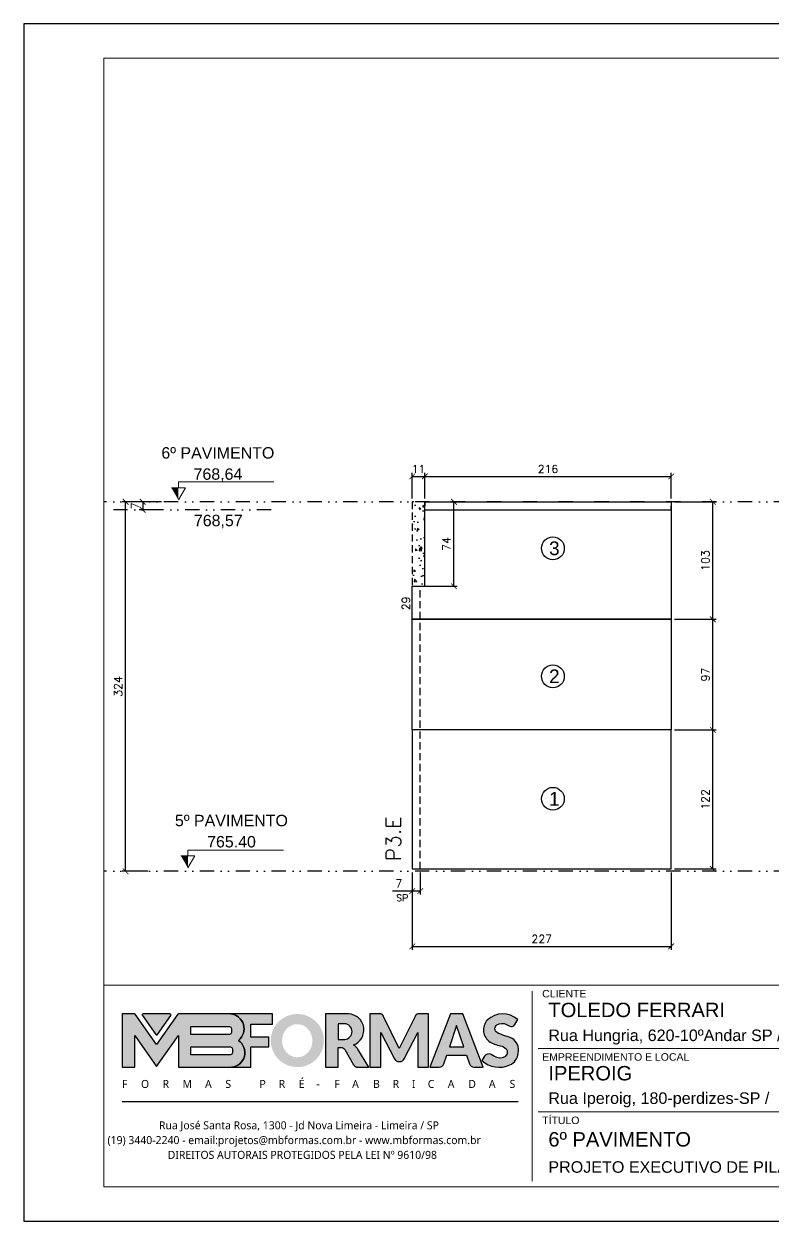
# Model space of a CAD drawing. Extents: x -23436 to 4767, y -4131 to 9755.
# Drawn here: x -19091 to -18435, y 5232 to 6282 of the extents above; entities that cross this region are included whole.
import ezdxf
from ezdxf.enums import TextEntityAlignment as Align

# ---------------------------------------------------------------- set-up
doc = ezdxf.new("R2010")
doc.units = 0
doc.header["$PDMODE"] = 2
doc.header["$PDSIZE"] = 10
doc.linetypes.add('DIVIDE2', pattern=[0.625, 0.25, -0.125, 0, -0.125, 0, -0.125])
doc.linetypes.add('HIDDEN', pattern=[9.525, 6.35, -3.175])
doc.layers.get('0').update_dxf_attribs({"lineweight": 13})
doc.layers.get('Defpoints').update_dxf_attribs({"lineweight": 13})
for name, color, linetype, lineweight in [('A-GENM', 7, 'Continuous', 18), ('FOLHA MB', 7, 'Continuous', 13), ('Sarr 2.2x7', 40, 'Continuous', 9), ('Texto Seção', 7, 'Continuous', 15)]:
    doc.layers.add(name, color=color, linetype=linetype, lineweight=lineweight)
for name, color, linetype in [('Concreto', 250, 'HIDDEN'), ('Cota', 4, 'Continuous'), ('COTA_MAD', 7, 'Continuous'), ('MB Logo', 254, 'Continuous'), ('Nível', 160, 'Continuous'), ('Painéis', 30, 'Continuous'), ('Romaneio', 10, 'Continuous'), ('Sarr 7x7', 104, 'Continuous'), ('Sarrafo de Pressão', 42, 'HIDDEN'), ('Texto Nível', 251, 'Continuous')]:
    doc.layers.add(name, color=color, linetype=linetype)
doc.layers.add('Laje_Perimetro', color=7, linetype='Continuous', plot=False)
doc.styles.add('ARIAL', font='arial.ttf', dxfattribs={"oblique": 15, "height": 25})
doc.styles.add('MB_C01', font='arial.ttf', dxfattribs={"height": 1.3})
doc.styles.add('MB_C02', font='arial.ttf', dxfattribs={"height": 2})
doc.styles.add('MB_C03', font='arial.ttf', dxfattribs={"height": 2.5})
doc.styles.add('MB_C04', font='arial.ttf', dxfattribs={"height": 6})
doc.styles.add('MtXpl_Lucida_Sans_Un', font='l_10646.ttf')
doc.styles.add('REGUA-120', font='ROMANS.shx', dxfattribs={"height": 15})
doc.styles.add('ROMANS', font='romans.shx')
doc.dimstyles.new('Cota Paínel', dxfattribs={"dimtxt": 7, "dimasz": 5, "dimexe": 3, "dimexo": 3, "dimgap": 3, "dimtad": 1, "dimdec": 1, "dimzin": 12, "dimdsep": 46, "dimtxsty": 'ROMANS', "dimblk": 'ARCHTICK', "dimcen": 0, "dimclrd": 4, "dimclre": 4, "dimclrt": 1, "dimadec": 1, "dimazin": 3, "dimtfac": 1, "dimtdec": 1, "dimtmove": 0, "dimatfit": 3, "dimldrblk": 'OBLIQUE', "dimfxl": 0, "dimtolj": 1, "dimtzin": 12, "dimarcsym": 0})
doc.dimstyles.new('PAINEL', dxfattribs={"dimtxt": 7, "dimasz": 5, "dimexe": 3, "dimexo": 3, "dimgap": 3, "dimtad": 1, "dimdec": 1, "dimzin": 12, "dimdsep": 46, "dimtxsty": 'ROMANS', "dimblk": 'ARCHTICK', "dimcen": 0, "dimclrd": 4, "dimclre": 4, "dimclrt": 1, "dimadec": 1, "dimazin": 3, "dimtfac": 1, "dimtdec": 1, "dimtmove": 0, "dimatfit": 3, "dimldrblk": 'OBLIQUE', "dimfxl": 0, "dimtolj": 1, "dimtzin": 12, "dimarcsym": 0})
doc.dimstyles.new('projeto2', dxfattribs={"dimtxt": 7, "dimasz": 5, "dimexe": 1.25, "dimexo": 2.5, "dimgap": 2, "dimtad": 1, "dimdec": 1, "dimdsep": 46, "dimtxsty": 'ROMANS', "dimblk": 'OBLIQUE', "dimcen": 10, "dimdle": 1, "dimse1": 1, "dimse2": 1, "dimsd1": 1, "dimsd2": 1, "dimclrd": 256, "dimclre": 256, "dimclrt": 1, "dimadec": 0, "dimazin": 0, "dimtfac": 1, "dimtdec": 1, "dimtmove": 0, "dimatfit": 3, "dimldrblk": 'OBLIQUE', "dimfxl": 0, "dimlwd": -1, "dimlwe": -1, "dimarcsym": 0})

# ---------------------------------------------------------------- blocks, each defined once
blk = doc.blocks.new('MB-NOVO')
at = {"layer": 'MB Logo', "linetype": 'Continuous'}
h = blk.add_hatch(color=256, dxfattribs=at)
h.dxf.hatch_style = 1
h.set_gradient(color1=(242, 132, 69), color2=(247, 180, 141), rotation=90, tint=1)
h.paths.add_polyline_path([(-18529.6, 10980.8), (-18475.7, 10980.8, 0.706757), (-18468.7, 11008, 0.681802), (-18476.7, 11034.9), (-18529.4, 11034.9, 0.243712), (-18530.2, 11034.5), (-18551.7, 11003.9), (-18573.3, 11034.5, 0.243712), (-18574.1, 11034.9), (-18586.5, 11034.9), (-18586.5, 10980.8), (-18573.9, 10980.8), (-18573.9, 11012.9), (-18551.7, 10981.5), (-18529.6, 11012.9)])
h.paths.add_polyline_path([(-18516.8, 11014.1), (-18516.8, 11022), (-18477.8, 11022, -0.414214), (-18475.8, 11020), (-18475.8, 11016.1, -0.414214), (-18477.8, 11014.1)], flags=16)
h.paths.add_polyline_path([(-18516.8, 11001.4), (-18476.8, 11001.4, -0.414214), (-18474.8, 10999.4), (-18474.8, 10995.5, -0.414214), (-18476.8, 10993.5), (-18516.8, 10993.5)], flags=16)
at = {"layer": 'MB Logo', "true_color": 0x262626}
h = blk.add_hatch(color=250, dxfattribs=at)
h.dxf.hatch_style = 1
h.paths.add_polyline_path([(-18537.3, 11033.3, 0.60809), (-18538.1, 11034.9), (-18565.3, 11034.9, 0.60809), (-18566.1, 11033.3), (-18552.5, 11014, 0.518202), (-18550.9, 11014)])
h = blk.add_hatch(color=250, dxfattribs=at)
h.dxf.hatch_style = 1
h.paths.add_polyline_path([(-18456.2, 11011.3), (-18456.2, 11024.6), (-18434.2, 11024.6), (-18434.2, 11034.9), (-18476.7, 11034.9, -0.681802), (-18468.7, 11008, -0.706757), (-18475.7, 10980.8), (-18456.2, 10980.8), (-18456.2, 11001.4), (-18437.8, 11001.4), (-18437.8, 11011.3)])
h = blk.add_hatch(color=250, dxfattribs=at)
h.dxf.hatch_style = 1
h.paths.add_polyline_path([(-18435.9, 11007.9, 1), (-18381.9, 11007.9, 1)])
edge = h.paths.add_edge_path(flags=16)
edge.add_ellipse((-18409, 11007.7), major_axis=(0, 16.8), ratio=0.916255, start_angle=0, end_angle=360)
h = blk.add_hatch(color=250, dxfattribs=at)
h.dxf.hatch_style = 1
h.paths.add_polyline_path([(-18357, 11034.9), (-18380.2, 11034.9), (-18380.2, 10980.8), (-18367.6, 10980.8), (-18367.6, 11000.7), (-18363.4, 11000.7, -0.195765), (-18360.9, 10998.9), (-18351.8, 10983.2, 0.261385), (-18347.5, 10980.8), (-18336.4, 10980.8), (-18347.5, 10999, 0.082429), (-18349.6, 11001.5), (-18351.9, 11003.4, 0.81838)])
h.paths.add_polyline_path([(-18360.8, 11009), (-18367.6, 11009), (-18367.6, 11025), (-18360.8, 11025, -0.92578)], flags=16)
h = blk.add_hatch(color=250, dxfattribs=at)
h.dxf.hatch_style = 1
h.paths.add_polyline_path([(-18286.6, 11015.9), (-18286.6, 10980.8), (-18275.8, 10980.8), (-18275.8, 11034.9), (-18286.6, 11034.9, 0.216647), (-18289.4, 11032.4), (-18305.5, 10999.8), (-18321.6, 11032.7, 0.199908), (-18324.3, 11034.9), (-18335.2, 11034.9), (-18335.2, 10980.8), (-18324.3, 10980.8), (-18324.3, 11015.9), (-18310.4, 10989.3, 0.279644), (-18306, 10986.6, 0.340986), (-18300.5, 10989.3)])
h = blk.add_hatch(color=250, dxfattribs=at)
h.dxf.hatch_style = 1
h.paths.add_polyline_path([(-18274.4, 10980.8), (-18265, 10980.8, 0.322517), (-18260.2, 10984.3), (-18257.3, 10993), (-18237.2, 10993), (-18234.3, 10984.3, 0.322517), (-18229.5, 10980.8), (-18220.3, 10980.8), (-18241.2, 11034.9), (-18253.4, 11034.9)])
h.paths.add_polyline_path([(-18254.4, 11001.6), (-18247.3, 11023), (-18240.1, 11001.6)], flags=16)
h = blk.add_hatch(color=250, dxfattribs=at)
h.dxf.hatch_style = 1
h.paths.add_polyline_path([(-18206, 11024, -0.247671), (-18196.9, 11024.3), (-18193.5, 11022.5, 0.40799), (-18188.2, 11024.1), (-18185.4, 11029.1, 0.392837), (-18216.2, 11028.7, 0.467779), (-18213.3, 11006.3, 0.077523), (-18201.2, 11002.1, -0.214206), (-18196.1, 10997.9, -0.284295), (-18198.2, 10991.4, -0.26924), (-18208.8, 10991.6), (-18212.2, 10993.6, 0.407727), (-18219, 10992.1), (-18221.8, 10987.7, 0.296878), (-18193.2, 10983.1, 0.272251), (-18184.9, 10995.3), (-18184.6, 10997.9, 0.348906), (-18193.7, 11011.2), (-18200.4, 11013.5, -0.045018), (-18205.8, 11015.7, -0.618284)])
at = {"layer": 'MB Logo', "linetype": 'Continuous'}
blk.add_line((-18586.5, 10945.9), (-18184.8, 10945.9), dxfattribs=at)
at = {"layer": 'MB Logo', "color": 23, "linetype": 'Continuous', "true_color": 0xf28445}
for points in [[(-18573.3, 11034.5, 0.243712), (-18574.1, 11034.9), (-18586.5, 11034.9), (-18586.5, 10980.8), (-18573.9, 10980.8), (-18573.9, 11012.9), (-18551.7, 10981.5), (-18529.6, 11012.9), (-18529.6, 10980.8), (-18475.7, 10980.8, 0.706757), (-18468.7, 11008, 0.681802), (-18476.7, 11034.9), (-18529.4, 11034.9, 0.243712), (-18530.2, 11034.5), (-18551.7, 11003.9)], [(-18516.8, 11022), (-18477.8, 11022, -0.414214), (-18475.8, 11020), (-18475.8, 11016.1, -0.414214), (-18477.8, 11014.1), (-18516.8, 11014.1)], [(-18516.8, 11001.4), (-18476.8, 11001.4, -0.414214), (-18474.8, 10999.4), (-18474.8, 10995.5, -0.414214), (-18476.8, 10993.5), (-18516.8, 10993.5)]]:
    blk.add_lwpolyline(points, format="xyb", close=True, dxfattribs=at)
at = {"layer": 'MB Logo', "color": 250, "true_color": 0x262626}
for points in [[(-18537.3, 11033.3, 0.60809), (-18538.1, 11034.9), (-18565.3, 11034.9, 0.60809), (-18566.1, 11033.3), (-18552.5, 11014, 0.518202), (-18550.9, 11014)], [(-18437.8, 11011.3), (-18456.2, 11011.3), (-18456.2, 11024.6), (-18434.2, 11024.6), (-18434.2, 11034.9), (-18476.7, 11034.9, -0.681802), (-18468.7, 11008, -0.706757), (-18475.7, 10980.8), (-18456.2, 10980.8), (-18456.2, 11001.4), (-18437.8, 11001.4)], [(-18347.5, 10980.8), (-18336.4, 10980.8), (-18347.5, 10999, 0.082429), (-18349.6, 11001.5), (-18351.9, 11003.4, 0.81838), (-18357, 11034.9), (-18380.2, 11034.9), (-18380.2, 10980.8), (-18367.6, 10980.8), (-18367.6, 11000.7), (-18363.4, 11000.7, -0.209789), (-18360.8, 10998.7), (-18351.8, 10983.2, 0.261385)], [(-18286.6, 11015.9), (-18286.6, 10980.8), (-18275.8, 10980.8), (-18275.8, 11034.9), (-18286.6, 11034.9, 0.216647), (-18289.4, 11032.4), (-18305.5, 10999.8), (-18321.5, 11032.4, 0.216647), (-18324.3, 11034.9), (-18335.2, 11034.9), (-18335.2, 10980.8), (-18324.3, 10980.8), (-18324.3, 11015.9), (-18310.4, 10989.3, 0.279644), (-18306, 10986.6), (-18304.9, 10986.6, 0.279644), (-18300.5, 10989.3)], [(-18265, 10980.8, 0.322517), (-18260.2, 10984.3), (-18257.3, 10993), (-18237.2, 10993), (-18234.3, 10984.3, 0.322517), (-18229.5, 10980.8), (-18220.3, 10980.8), (-18241.2, 11034.9), (-18253.4, 11034.9), (-18274.4, 10980.8)], [(-18206.2, 11015.9, -0.549626), (-18206.4, 11023.8, -0.258723), (-18196.9, 11024.3), (-18193.5, 11022.5, 0.40799), (-18188.2, 11024.1), (-18185.4, 11029.1, 0.392837), (-18216.2, 11028.7, 0.467779), (-18213.3, 11006.3, 0.077523), (-18201.2, 11002.1, -0.203897), (-18196.3, 10998.2), (-18196.1, 10997.8, -0.267611), (-18198, 10991.6), (-18198.5, 10991.3, -0.261145), (-18208.8, 10991.6), (-18212.2, 10993.6, 0.407727), (-18219, 10992.1), (-18221.8, 10987.7, 0.296878), (-18193.2, 10983.1, 0.265963), (-18184.9, 10994.9), (-18184.7, 10997.6, 0.340466), (-18193.1, 11011), (-18200.4, 11013.5, -0.049298)], [(-18367.6, 11009), (-18360.8, 11009, 0.92578), (-18360.8, 11025), (-18367.6, 11025)]]:
    blk.add_lwpolyline(points, format="xyb", close=True, dxfattribs=at)
blk.add_lwpolyline([(-18247.3, 11023), (-18254.4, 11001.6), (-18240.1, 11001.6)], close=True, dxfattribs=at)
at = {"layer": 'MB Logo', "color": 250, "true_color": 0x262626, "style": 'MtXpl_Lucida_Sans_Un'}
for s, height, p in [('F', 8.12, (-18586.8, 10959.8)), ('O', 8.12, (-18567.5, 10959.8)), ('R', 8.12, (-18545.6, 10959.8)), ('M', 8.12, (-18525.4, 10959.8)), ('A', 8.12, (-18502.5, 10959.8)), ('S', 8.12, (-18481.9, 10959.8)), ('P', 8.12, (-18447.3, 10959.8)), ('R', 8.12, (-18427.8, 10959.8)), ('É', 8.12, (-18407.5, 10959.8)), ('-', 8.12, (-18389.6, 10959.8)), ('F', 8.12, (-18371.4, 10959.8)), ('A', 8.12, (-18353.3, 10959.8)), ('B', 8.12, (-18332.1, 10959.8)), ('R', 8.12, (-18312.2, 10959.8)), ('I', 8.12, (-18292.7, 10959.8)), ('C', 8.12, (-18276.6, 10959.8)), ('A', 8.12, (-18256.3, 10959.8)), ('D', 8.12, (-18235.5, 10959.8)), ('A', 8.12, (-18214.6, 10959.8)), ('S', 8.12, (-18193.6, 10959.8)), ('DIREITOS AUTORAIS PROTEGIDOS PELA LEI Nº 9610/98', 8.122, (-18540.4, 10887.8))]:
    blk.add_text(s, height=height, dxfattribs=at).set_placement(p)
at = {"layer": 'MB Logo', "style": 'MtXpl_Lucida_Sans_Un'}
for s, p in [('Rua José Santa Rosa, 1300 - Jd Nova Limeira - Limeira / SP', (-18549.2, 10917.8)), ('(19) 3440-2240 - email:projetos@mbformas.com.br - www.mbformas.com.br', (-18601.5, 10902.8))]:
    blk.add_text(s, height=8.122, dxfattribs=at).set_placement(p)
blk = doc.blocks.new('A$C169d8357')
at = {"layer": 'FOLHA MB', "color": 1}
for p, q in [((1109.8, 356.7), (70, 356.7)), ((445.6, 351.7), (445.6, 185)), ((786.6, 351.7), (786.6, 250.7)), ((943.1, 351.7), (943.1, 185)), ((1109.8, 356.7), (1109.8, 179.9)), ((1455, 356.7), (1109.8, 356.7)), ((1155.3, 185), (1155.3, 351.7)), ((1232.6, 351.7), (1232.6, 185)), ((1455, 331.5), (1109.8, 331.5)), ((938.1, 316.3), (791.6, 316.3)), ((1109.8, 316.3), (948.2, 316.3)), ((1029, 311.3), (1029, 286)), ((1455, 306.2), (1109.8, 306.2)), ((781.5, 301.2), (450.7, 301.2)), ((938.1, 281), (791.6, 281)), ((1109.8, 281), (948.2, 281)), ((1029, 275.9), (1029, 250.7)), ((1455, 281), (1109.8, 281)), ((1455, 255.7), (1109.8, 255.7)), ((938.1, 245.6), (450.7, 245.6)), ((1109.8, 245.6), (948.2, 245.6)), ((1029, 240.6), (1029, 185)), ((1455, 230.4), (1109.8, 230.4)), ((1455, 205.2), (1109.8, 205.2))]:
    blk.add_line(p, q, dxfattribs=at)
for points in [[(0, 1199.9), (0, 149.9), (1485, 149.9), (1485, 1199.9)], [(70, 1169.9), (70, 179.9), (1455, 179.9), (1455, 1169.9)]]:
    blk.add_lwpolyline(points, close=True, dxfattribs=at)
at = {"layer": 'MB Logo', "xscale": 0.8642040370897565, "yscale": 0.8642040370897565, "zscale": 0.8642040370897565}
blk.add_blockref('MB-NOVO', (16148.7, -9204.8), dxfattribs=at)
at = {"layer": 'FOLHA MB', "color": 6}
for s, height, style, p in [('CLIENTE', 6.57, 'MB_C01', (454.3, 346.1)), ('RESPONSÁVEL TÉCNICO', 6.566, 'MB_C01', (791.2, 344.6)), ('FASE DO PROJETO', 6.566, 'MB_C01', (947.8, 344.6)), ('Rua Hungria, 620-10ºAndar SP /  São Paulo', 10.102, 'MB_C02', (459.7, 307.8)), ('PROJETISTA', 6.57, 'MB_C01', (791.2, 306.7)), ('DATA', 6.57, 'MB_C01', (947.8, 306.7)), ('ESCALA', 6.57, 'MB_C01', (1033.7, 306.7)), ('EMPREENDIMENTO E LOCAL', 6.566, 'MB_C01', (454.3, 290.6)), ('DISCIPLINA', 6.57, 'MB_C01', (791.2, 271.4)), ('COR MADEIRA', 6.566, 'MB_C01', (947.8, 271.4)), ('COR TARJA', 6.57, 'MB_C01', (1033.7, 271.4)), ('Rua Iperoig, 180-perdizes-SP /  São Paulo', 10.102, 'MB_C02', (459.7, 252.7)), ('TÍTULO', 6.57, 'MB_C01', (454.3, 235)), ('REVISÃO', 6.57, 'MB_C01', (947.8, 236.5)), ('FOLHA', 6.57, 'MB_C01', (1033.7, 236.5)), ('PROJETO EXECUTIVO DE PILARES', 10.102, 'MB_C02', (459.7, 192.3))]:
    blk.add_text(s, height=height, dxfattribs=dict(at, style=style)).set_placement(p)
at = {"layer": 'FOLHA MB', "color": 5}
for s, height, style, p in [('TOLEDO FERRARI', 12.628, 'MB_C03', (459.7, 328.8)), ('DANIEL RODRIGUES', 10.102, 'MB_C02', (791.6, 322.4)), ('EXECUTIVO', 10.1, 'MB_C02', (948.1, 320.5)), ('THAÍS BANDEIRA', 10.102, 'MB_C02', (791.5, 285.1)), ('31/05/2023', 10.1, 'MB_C02', (948.1, 285.1)), ('1:50', 10.1, 'MB_C02', (1034, 287.1)), ('IPEROIG', 12.63, 'MB_C03', (459.7, 273.3)), ('PADRÃO', 10.1, 'MB_C02', (948.1, 251.8)), ('FORMA DE MADEIRA', 10.102, 'MB_C02', (791.6, 251.7)), ('S/COR', 10.1, 'MB_C02', (1034, 251.8)), ('6º PAVIMENTO', 12.628, 'MB_C03', (459.7, 215.3)), ('00', 10.1, 'MB_C02', (1126.7, 211.8)), ('31/05/23', 10.1, 'MB_C02', (1166.5, 211.6)), ('EMISSÃO INICIAL', 10.102, 'MB_C02', (1243.1, 211.6)), ('00', 12.63, 'MB_C03', (967.6, 205))]:
    blk.add_text(s, height=height, dxfattribs=dict(at, style=style)).set_placement(p)
at = {"layer": 'FOLHA MB', "color": 6, "style": 'MB_C01'}
for s, p in [('REV. Nº', (1132.5, 198.1)), ('DATA', (1189.7, 198.1)), ('DESCRIÇÃO', (1265.5, 198.1))]:
    blk.add_text(s, height=6.57, dxfattribs=at).set_placement(p, align=Align.MIDDLE_CENTER)
at = {"layer": 'FOLHA MB', "insert": (1239.4, 189.4), "char_height": 5.051, "width": 210.818, "attachment_point": 1, "style": 'MB_C04'}
blk.add_mtext('TOLEDO-IPEROIG-LO-6PV-PI-R00.DWG', dxfattribs=at)
blk = doc.blocks.new('_ArchTick')
at = {"color": 0, "linetype": 'ByBlock', "const_width": 0.15}
blk.add_lwpolyline([(-0.5, -0.5), (0.5, 0.5)], dxfattribs=at)
blk = doc.blocks.new('*D1529')
at = {"layer": 'Cota', "color": 4, "lineweight": -2, "transparency": 16777216}
for p, q in [((-18521, 5663.1), (-18484.5, 5663.1)), ((-18487.5, 5541.1), (-18487.5, 5663.1)), ((-18521, 5541.1), (-18484.5, 5541.1))]:
    blk.add_line(p, q, dxfattribs=at)
at = {"layer": 'Defpoints', "color": 0, "transparency": 16777216}
for p in [(-18524, 5663.1), (-18487.5, 5663.1), (-18524, 5541.1)]:
    blk.add_point(p, dxfattribs=at)
at = {"layer": 'Cota', "color": 4, "lineweight": -2, "transparency": 16777216, "xscale": 5, "yscale": 5, "zscale": 5}
for p, rotation in [((-18487.5, 5663.1), 90), ((-18487.5, 5541.1), 270)]:
    blk.add_blockref('_ArchTick', p, dxfattribs=dict(at, rotation=rotation))
at = {"layer": 'Cota', "color": 1, "transparency": 16777216, "insert": (-18494, 5602.1), "char_height": 7, "attachment_point": 5, "rotation": 90, "style": 'ROMANS'}
blk.add_mtext('\\A1;122', dxfattribs=at)
blk = doc.blocks.new('_OBLIQUE')
at = {"color": 0, "linetype": 'ByBlock', "lineweight": -2}
for p, q in [((0, 0), (-1, 0)), ((-0.5, -0.5), (0.5, 0.5))]:
    blk.add_line(p, q, dxfattribs=at)
blk = doc.blocks.new('*D1530')
at = {"layer": 'Cota', "color": 4, "lineweight": -2, "transparency": 16777216}
for p, q in [((-18521, 5760.1), (-18484.5, 5760.1)), ((-18487.5, 5663.1), (-18487.5, 5760.1)), ((-18521, 5663.1), (-18484.5, 5663.1))]:
    blk.add_line(p, q, dxfattribs=at)
at = {"layer": 'Defpoints', "color": 0, "transparency": 16777216}
for p in [(-18524, 5760.1), (-18487.5, 5760.1), (-18524, 5663.1)]:
    blk.add_point(p, dxfattribs=at)
at = {"layer": 'Cota', "color": 4, "lineweight": -2, "transparency": 16777216, "xscale": 5, "yscale": 5, "zscale": 5}
for p, rotation in [((-18487.5, 5760.1), 90), ((-18487.5, 5663.1), 270)]:
    blk.add_blockref('_ArchTick', p, dxfattribs=dict(at, rotation=rotation))
at = {"layer": 'Cota', "color": 1, "transparency": 16777216, "insert": (-18494, 5711.6), "char_height": 7, "attachment_point": 5, "rotation": 90, "style": 'ROMANS'}
blk.add_mtext('\\A1;97', dxfattribs=at)
blk = doc.blocks.new('*D1533')
at = {"layer": 'Cota', "color": 4, "lineweight": -2, "transparency": 16777216}
for p, q in [((-18737, 5863.1), (-18711.5, 5863.1)), ((-18714.5, 5789.1), (-18714.5, 5863.1)), ((-18746.9, 5789.1), (-18711.5, 5789.1))]:
    blk.add_line(p, q, dxfattribs=at)
at = {"layer": 'Defpoints', "color": 0, "transparency": 16777216}
for p in [(-18740, 5863.1), (-18714.5, 5863.1), (-18749.9, 5789.1)]:
    blk.add_point(p, dxfattribs=at)
at = {"layer": 'Cota', "color": 4, "lineweight": -2, "transparency": 16777216, "xscale": 5, "yscale": 5, "zscale": 5}
for p, rotation in [((-18714.5, 5863.1), 90), ((-18714.5, 5789.1), 270)]:
    blk.add_blockref('_ArchTick', p, dxfattribs=dict(at, rotation=rotation))
at = {"layer": 'Cota', "color": 1, "transparency": 16777216, "insert": (-18721, 5826.1), "char_height": 7, "attachment_point": 5, "rotation": 90, "style": 'ROMANS'}
blk.add_mtext('\\A1;74', dxfattribs=at)
blk = doc.blocks.new('*D1534')
at = {"layer": 'Cota', "color": 4, "lineweight": -2, "transparency": 16777216}
for p, q in [((-18751, 5538.1), (-18751, 5518.7)), ((-18744, 5538.1), (-18744, 5518.7)), ((-18751, 5521.7), (-18768.2, 5521.7)), ((-18744, 5521.7), (-18751, 5521.7))]:
    blk.add_line(p, q, dxfattribs=at)
at = {"layer": 'Defpoints', "color": 0, "transparency": 16777216}
for p in [(-18751, 5541.1), (-18744, 5541.1), (-18751, 5521.7)]:
    blk.add_point(p, dxfattribs=at)
at = {"layer": 'Cota', "color": 4, "lineweight": -2, "transparency": 16777216, "xscale": 5, "yscale": 5, "zscale": 5, "rotation": 180}
blk.add_blockref('_ArchTick', (-18751, 5521.7), dxfattribs=at)
at = {"layer": 'Cota', "color": 4, "lineweight": -2, "transparency": 16777216, "xscale": 5, "yscale": 5, "zscale": 5}
blk.add_blockref('_ArchTick', (-18744, 5521.7), dxfattribs=at)
at = {"layer": 'Cota', "color": 1, "transparency": 16777216, "insert": (-18762.8, 5528.2), "char_height": 7, "attachment_point": 5, "style": 'ROMANS'}
blk.add_mtext('\\A1;7', dxfattribs=at)
blk = doc.blocks.new('*D1535')
at = {"layer": 'Defpoints', "color": 0, "linetype": 'ByBlock', "transparency": 16777216}
for p in [(-18744, 5789.1), (-18751, 5760.1), (-18744, 5760.1)]:
    blk.add_point(p, dxfattribs=at)
at = {"layer": 'COTA_MAD', "color": 1, "linetype": 'ByBlock', "transparency": 16777216, "insert": (-18756.5, 5774), "char_height": 7, "attachment_point": 5, "rotation": 90, "style": 'ROMANS'}
blk.add_mtext('29', dxfattribs=at)
blk = doc.blocks.new('*D1536')
at = {"layer": 'Cota', "color": 4, "lineweight": -2, "transparency": 16777216}
for p, q in [((-18751, 5866.1), (-18751, 5888.4)), ((-18751, 5885.4), (-18740, 5885.4)), ((-18740, 5866.1), (-18740, 5888.4))]:
    blk.add_line(p, q, dxfattribs=at)
at = {"layer": 'Defpoints', "color": 0, "transparency": 16777216}
for p in [(-18740, 5885.4), (-18751, 5863.1), (-18740, 5863.1)]:
    blk.add_point(p, dxfattribs=at)
at = {"layer": 'Cota', "color": 4, "lineweight": -2, "transparency": 16777216, "xscale": 5, "yscale": 5, "zscale": 5, "rotation": 180}
blk.add_blockref('_ArchTick', (-18751, 5885.4), dxfattribs=at)
at = {"layer": 'Cota', "color": 4, "lineweight": -2, "transparency": 16777216, "xscale": 5, "yscale": 5, "zscale": 5}
blk.add_blockref('_ArchTick', (-18740, 5885.4), dxfattribs=at)
at = {"layer": 'Cota', "color": 1, "transparency": 16777216, "insert": (-18745.5, 5891.9), "char_height": 7, "attachment_point": 5, "style": 'ROMANS'}
blk.add_mtext('\\A1;11', dxfattribs=at)
blk = doc.blocks.new('*D1537')
at = {"layer": 'Cota', "color": 4, "lineweight": -2, "transparency": 16777216}
for p, q in [((-18740, 5866.1), (-18740, 5888.4)), ((-18740, 5885.4), (-18524, 5885.4)), ((-18524, 5866.1), (-18524, 5888.4))]:
    blk.add_line(p, q, dxfattribs=at)
at = {"layer": 'Defpoints', "color": 0, "transparency": 16777216}
for p in [(-18524, 5885.4), (-18740, 5863.1), (-18524, 5863.1)]:
    blk.add_point(p, dxfattribs=at)
at = {"layer": 'Cota', "color": 4, "lineweight": -2, "transparency": 16777216, "xscale": 5, "yscale": 5, "zscale": 5, "rotation": 180}
blk.add_blockref('_ArchTick', (-18740, 5885.4), dxfattribs=at)
at = {"layer": 'Cota', "color": 4, "lineweight": -2, "transparency": 16777216, "xscale": 5, "yscale": 5, "zscale": 5}
blk.add_blockref('_ArchTick', (-18524, 5885.4), dxfattribs=at)
at = {"layer": 'Cota', "color": 1, "transparency": 16777216, "insert": (-18632, 5891.9), "char_height": 7, "attachment_point": 5, "style": 'ROMANS'}
blk.add_mtext('\\A1;216', dxfattribs=at)
blk = doc.blocks.new('*D1600')
at = {"layer": 'A-GENM', "color": 4, "lineweight": -2, "transparency": 16777216}
for p, q in [((-18521, 5863.1), (-18484.5, 5863.1)), ((-18487.5, 5760.1), (-18487.5, 5863.1)), ((-18521, 5760.1), (-18484.5, 5760.1))]:
    blk.add_line(p, q, dxfattribs=at)
at = {"layer": 'Defpoints', "color": 0, "transparency": 16777216}
for p in [(-18524, 5863.1), (-18487.5, 5863.1), (-18524, 5760.1)]:
    blk.add_point(p, dxfattribs=at)
at = {"layer": 'A-GENM', "color": 4, "lineweight": -2, "transparency": 16777216, "xscale": 5, "yscale": 5, "zscale": 5}
for p, rotation in [((-18487.5, 5863.1), 90), ((-18487.5, 5760.1), 270)]:
    blk.add_blockref('_ArchTick', p, dxfattribs=dict(at, rotation=rotation))
at = {"layer": 'A-GENM', "color": 1, "transparency": 16777216, "insert": (-18494, 5811.6), "char_height": 7, "attachment_point": 5, "rotation": 90, "style": 'ROMANS'}
blk.add_mtext('\\A1;103', dxfattribs=at)
blk = doc.blocks.new('*D1639')
at = {"layer": 'Cota', "color": 4, "lineweight": -2, "transparency": 16777216}
for p, q in [((-18991, 5863.1), (-19005.3, 5863.1)), ((-19002.3, 5539.1), (-19002.3, 5863.1)), ((-18982.7, 5539.1), (-19005.3, 5539.1))]:
    blk.add_line(p, q, dxfattribs=at)
at = {"layer": 'Defpoints', "color": 0, "transparency": 16777216}
for p in [(-19002.3, 5863.1), (-18988, 5863.1), (-18979.7, 5539.1)]:
    blk.add_point(p, dxfattribs=at)
at = {"layer": 'Cota', "color": 4, "lineweight": -2, "transparency": 16777216, "xscale": 5, "yscale": 5, "zscale": 5}
for p, rotation in [((-19002.3, 5863.1), 90), ((-19002.3, 5539.1), 270)]:
    blk.add_blockref('_ArchTick', p, dxfattribs=dict(at, rotation=rotation))
at = {"layer": 'Cota', "color": 1, "transparency": 16777216, "insert": (-19008.8, 5701.1), "char_height": 7, "attachment_point": 5, "rotation": 90, "style": 'ROMANS'}
blk.add_mtext('\\A1;324', dxfattribs=at)
blk = doc.blocks.new('*D1640')
at = {"layer": 'Cota', "color": 4, "lineweight": -2, "transparency": 16777216}
for p, q in [((-18970.8, 5863.1), (-18990.3, 5863.1)), ((-18987.3, 5863.1), (-18987.3, 5856.1)), ((-18970.8, 5856.1), (-18990.3, 5856.1))]:
    blk.add_line(p, q, dxfattribs=at)
at = {"layer": 'Defpoints', "color": 0, "transparency": 16777216}
for p in [(-18967.8, 5863.1), (-18987.3, 5856.1), (-18967.8, 5856.1)]:
    blk.add_point(p, dxfattribs=at)
at = {"layer": 'Cota', "color": 4, "lineweight": -2, "transparency": 16777216, "xscale": 5, "yscale": 5, "zscale": 5}
for p, rotation in [((-18987.3, 5863.1), 90), ((-18987.3, 5856.1), 270)]:
    blk.add_blockref('_ArchTick', p, dxfattribs=dict(at, rotation=rotation))
at = {"layer": 'Cota', "color": 1, "transparency": 16777216, "insert": (-18993.8, 5859.6), "char_height": 7, "attachment_point": 5, "rotation": 90, "style": 'ROMANS'}
blk.add_mtext('\\A1;7', dxfattribs=at)
blk = doc.blocks.new('*D1031')
at = {"layer": 'Cota', "color": 4, "lineweight": -2, "transparency": 16777216}
for p, q in [((-18751, 5538.1), (-18751, 5470.2)), ((-18524, 5538.1), (-18524, 5470.2)), ((-18751, 5473.2), (-18524, 5473.2))]:
    blk.add_line(p, q, dxfattribs=at)
at = {"layer": 'Defpoints', "color": 0, "transparency": 16777216}
for p in [(-18751, 5541.1), (-18524, 5541.1), (-18524, 5473.2)]:
    blk.add_point(p, dxfattribs=at)
at = {"layer": 'Cota', "color": 4, "lineweight": -2, "transparency": 16777216, "xscale": 5, "yscale": 5, "zscale": 5, "rotation": 180}
blk.add_blockref('_ArchTick', (-18751, 5473.2), dxfattribs=at)
at = {"layer": 'Cota', "color": 4, "lineweight": -2, "transparency": 16777216, "xscale": 5, "yscale": 5, "zscale": 5}
blk.add_blockref('_ArchTick', (-18524, 5473.2), dxfattribs=at)
at = {"layer": 'Cota', "color": 1, "transparency": 16777216, "insert": (-18637.5, 5479.7), "char_height": 7, "attachment_point": 5, "style": 'ROMANS'}
blk.add_mtext('\\A1;227', dxfattribs=at)

msp = doc.modelspace()

# ---------------------------------------------------------------- hatches: boundary and pattern name
at = {"layer": 'Concreto'}
h = msp.add_hatch(dxfattribs=at)
h.set_pattern_fill('AR-CONC', color=256, scale=0.1, angle=-90)
h.set_pattern_definition([(320, (-2042.25, 3400.582), (-1.593909, -18.218467), [1.905, -20.955]), (265, (-2042.25, 3400.582), (19.105685, 3.524342), [1.524, -16.764058]), (10.45144, (-2042.383, 3399.064), (17.511775, -14.694125), [1.619, -17.809024]), (316.1842, (-2037.17, 3400.582), (-4.204233, -27.107904), [2.8575, -31.4325]), (6.63556, (-2037.52, 3398.323), (24.742612, -23.740413), [2.428502, -26.71356]), (261.18415, (-2037.17, 3400.582), (24.742612, -23.740413), [2.285997, -25.145973]), (291, (-2038.44, 3398.042), (-10.22652, -15.161439), [1.905, -20.955]), (236, (-2038.44, 3398.042), (18.418797, -6.180203), [1.524, -16.764]), (341.45145, (-2039.292, 3396.779), (8.192277, -21.341642), [1.619, -17.808994]), (307.5, (-2042.25, 3400.582), (8.455504, -0.3088603), [0, -16.5608, 0, -17.018, 0, -16.8275]), (277.5, (-2042.25, 3400.582), (10.0180575, -6.6819663), [0, -9.7028, 0, -16.1798, 0, -6.4135]), (237.5, (-2042.25, 3406.2465), (-0.5728744, -13.5590595), [0, -6.35, 0, -19.812, 0, -26.289]), (227.5, (-2042.25, 3408.786), (2.542649, -14.812918), [0, -8.255, 0, -13.1572, 0, -18.669])])
h.paths.add_polyline_path([(-18751.013, 5789.131), (-18740.013, 5789.131), (-18740.013, 5863.131), (-18751.013, 5863.131)])
at = {"layer": 'Sarr 2.2x7'}
h = msp.add_hatch(color=0, dxfattribs=at)
h.dxf.hatch_style = 1
h.paths.add_polyline_path([(-18956.013, 5875.494), (-18962.181, 5875.494), (-18956.013, 5864.81)])
h = msp.add_hatch(color=0, dxfattribs=at)
h.dxf.hatch_style = 1
h.paths.add_polyline_path([(-18947.665, 5552.625), (-18953.834, 5552.625), (-18947.665, 5541.941)])

# ---------------------------------------------------------------- linework, layer by layer
at = {"color": 0}
for p, q in [((-18962.181, 5875.494), (-18949.845, 5875.494)), ((-18956.013, 5864.81), (-18949.845, 5875.494)), ((-18953.834, 5552.625), (-18941.497, 5552.625)), ((-18947.665, 5541.941), (-18941.497, 5552.625))]:
    msp.add_line(p, q, dxfattribs=at)
for points in [[(-18956.013, 5875.494), (-18956.013, 5880.504), (-18872.275, 5880.504)], [(-18947.665, 5552.625), (-18947.665, 5557.635), (-18863.928, 5557.635)]]:
    msp.add_lwpolyline(points, dxfattribs=at)
at = {"layer": 'Concreto'}
msp.add_lwpolyline([(-18751.013, 5789.131), (-18740.013, 5789.131), (-18740.013, 5863.131), (-18751.013, 5863.131)], close=True, dxfattribs=at)
at = {"layer": 'Laje_Perimetro'}
msp.add_lwpolyline([(-17606.377, 6282.259), (-19091.397, 6282.259), (-19091.397, 5232.259), (-17606.377, 5232.259)], close=True, dxfattribs=at)
at = {"layer": 'Nível', "linetype": 'DIVIDE2', "ltscale": 50}
for p, q in [((-17698.191, 5863.131), (-19021.397, 5863.131)), ((-18874.747, 5856.131), (-19021.397, 5856.131)), ((-17698.191, 5539.131), (-19021.397, 5539.131))]:
    msp.add_line(p, q, dxfattribs=at)
at = {"layer": 'Painéis', "color": 32, "true_color": 0xcd6928}
msp.add_line((-18524.013, 5760.131), (-18751.013, 5760.131), dxfattribs=at)
for points in [[(-18524.013, 5760.131), (-18751.013, 5760.131), (-18751.013, 5789.131), (-18740.013, 5789.131), (-18740.013, 5863.131), (-18524.013, 5863.131)], [(-18751.013, 5760.131), (-18524.013, 5760.131), (-18524.013, 5663.131), (-18751.013, 5663.131)], [(-18751.013, 5541.131), (-18524.013, 5541.131), (-18524.013, 5663.131), (-18751.013, 5663.131)]]:
    msp.add_lwpolyline(points, close=True, dxfattribs=at)
at = {"layer": 'Romaneio'}
for centre in [(-18627.712, 5822.334), (-18627.712, 5710.052), (-18627.712, 5602.613)]:
    msp.add_circle(centre, 10, dxfattribs=at)
at = {"layer": 'Sarr 7x7', "color": 50}
for p, q in [((-18740.013, 5863.131), (-18740.013, 5859.631)), ((-18740.013, 5863.131), (-18524.013, 5863.131)), ((-18740.013, 5856.131), (-18740.013, 5859.631)), ((-18524.013, 5863.131), (-18524.013, 5859.631)), ((-18524.013, 5856.131), (-18524.013, 5859.631)), ((-18740.013, 5856.131), (-18524.013, 5856.131))]:
    msp.add_line(p, q, dxfattribs=at)
at = {"layer": 'Sarrafo de Pressão'}
msp.add_line((-18744.013, 5541.131), (-18744.013, 5789.131), dxfattribs=at)

# ---------------------------------------------------------------- block references
at = {"layer": 'MB Logo'}
msp.add_blockref('A$C169d8357', (-19091.397, 5082.321), dxfattribs=at)

# ---------------------------------------------------------------- texts
at = {"layer": 'Romaneio', "color": 0, "style": 'ARIAL'}
for s, p in [('3', (-18626.46, 5822.334)), ('2', (-18626.46, 5710.052)), ('1', (-18626.46, 5602.613))]:
    msp.add_text(s, height=12, dxfattribs=at).set_placement(p, align=Align.MIDDLE_CENTER)
at = {"layer": 'Texto Nível', "style": 'ARIAL'}
for s, p in [('6º PAVIMENTO', (-18871.912, 5901.038)), ('768,64', (-18899.974, 5882.446)), ('768,57', (-18899.687, 5841.716)), ('5º PAVIMENTO', (-18860.041, 5578.564)), ('765.40', (-18888.103, 5559.972))]:
    msp.add_text(s, height=10, dxfattribs=at).set_placement(p, align=Align.RIGHT)
at = {"layer": 'Texto Seção', "insert": (-18760.983, 5547.92), "char_height": 13, "width": 285.32988, "attachment_point": 7, "rotation": 90, "style": 'REGUA-120'}
msp.add_mtext('P3.E', dxfattribs=at)
at = {"layer": 'Texto Seção', "insert": (-18765.025, 5512.704), "char_height": 6, "attachment_point": 7, "style": 'ROMANS'}
msp.add_mtext('SP', dxfattribs=at)

# ---------------------------------------------------------------- dimensions: what is measured, and where the dimension line sits
at = {"layer": 'A-GENM', "color": 6}
dim = msp.add_linear_dim(base=(-18487.536, 5863.131), p1=(-18524.013, 5760.131), p2=(-18524.013, 5863.131), angle=90, dimstyle='PAINEL', override={"dimarcsym": 2}, dxfattribs=at)
dim.commit()
dim.dimension.update_dxf_attribs({"geometry": '*D1600', "text_midpoint": (-18494.036, 5811.631)})
at = {"layer": 'Cota', "color": 2}
dim = msp.add_linear_dim(base=(-18740.013, 5885.434), p1=(-18751.013, 5863.131), p2=(-18740.013, 5863.131), dimstyle='Cota Paínel', dxfattribs=at)
dim.commit()
dim.dimension.update_dxf_attribs({"geometry": '*D1536', "text_midpoint": (-18745.513, 5885.434), "dimtype": 160})
dim = msp.add_linear_dim(base=(-18524.013, 5885.434), p1=(-18740.013, 5863.131), p2=(-18524.013, 5863.131), dimstyle='Cota Paínel', dxfattribs=at)
dim.commit()
dim.dimension.update_dxf_attribs({"geometry": '*D1537', "text_midpoint": (-18632.013, 5891.934)})
at = {"layer": 'Cota'}
dim = msp.add_linear_dim(base=(-19002.276, 5863.131), p1=(-18979.662, 5539.131), p2=(-18987.993, 5863.131), angle=90, dimstyle='PAINEL', override={"dimarcsym": 2}, dxfattribs=at)
dim.commit()
dim.dimension.update_dxf_attribs({"geometry": '*D1639', "text_midpoint": (-19008.776, 5701.131)})
dim = msp.add_linear_dim(base=(-18987.303, 5856.131), p1=(-18967.812, 5863.131), p2=(-18967.812, 5856.131), angle=90, dimstyle='PAINEL', override={"dimarcsym": 2}, dxfattribs=at)
dim.commit()
dim.dimension.update_dxf_attribs({"geometry": '*D1640', "text_midpoint": (-18987.303, 5859.631), "dimtype": 160})
at = {"layer": 'Cota', "color": 2}
for base, p1, p2, picture, middle in [((-18714.543, 5863.131), (-18749.875, 5789.131), (-18740.013, 5863.131), '*D1533', (-18721.043, 5826.131)), ((-18487.536, 5760.131), (-18524.013, 5663.131), (-18524.013, 5760.131), '*D1530', (-18494.036, 5711.631)), ((-18487.536, 5663.131), (-18524.013, 5541.131), (-18524.013, 5663.131), '*D1529', (-18494.036, 5602.131))]:
    dim = msp.add_linear_dim(base=base, p1=p1, p2=p2, angle=90, dimstyle='Cota Paínel', dxfattribs=at)
    dim.commit()
    dim.dimension.update_dxf_attribs({"geometry": picture, "text_midpoint": middle})
at = {"layer": 'Cota'}
dim = msp.add_linear_dim(base=(-18751.013, 5521.653), p1=(-18744.013, 5541.131), p2=(-18751.013, 5541.131), dimstyle='Cota Paínel', dxfattribs=at)
dim.commit()
dim.dimension.update_dxf_attribs({"geometry": '*D1534', "text_midpoint": (-18762.846, 5521.653), "dimtype": 160})
at = {"layer": 'Cota', "color": 2}
dim = msp.add_linear_dim(base=(-18524.013, 5473.183), p1=(-18751.013, 5541.131), p2=(-18524.013, 5541.131), dimstyle='PAINEL', override={"dimarcsym": 2}, dxfattribs=at)
dim.commit()
dim.dimension.update_dxf_attribs({"geometry": '*D1031', "text_midpoint": (-18637.513, 5479.683)})
at = {"layer": 'COTA_MAD', "linetype": 'ByBlock'}
dim = msp.add_linear_dim(base=(-18751.013, 5760.131), p1=(-18744.013, 5789.131), p2=(-18744.013, 5760.131), angle=90, dimstyle='projeto2', dxfattribs=at)
dim.commit()
dim.dimension.update_dxf_attribs({"geometry": '*D1535', "text_midpoint": (-18751.013, 5774.043), "dimtype": 160})

doc.saveas('drawing.dxf')
